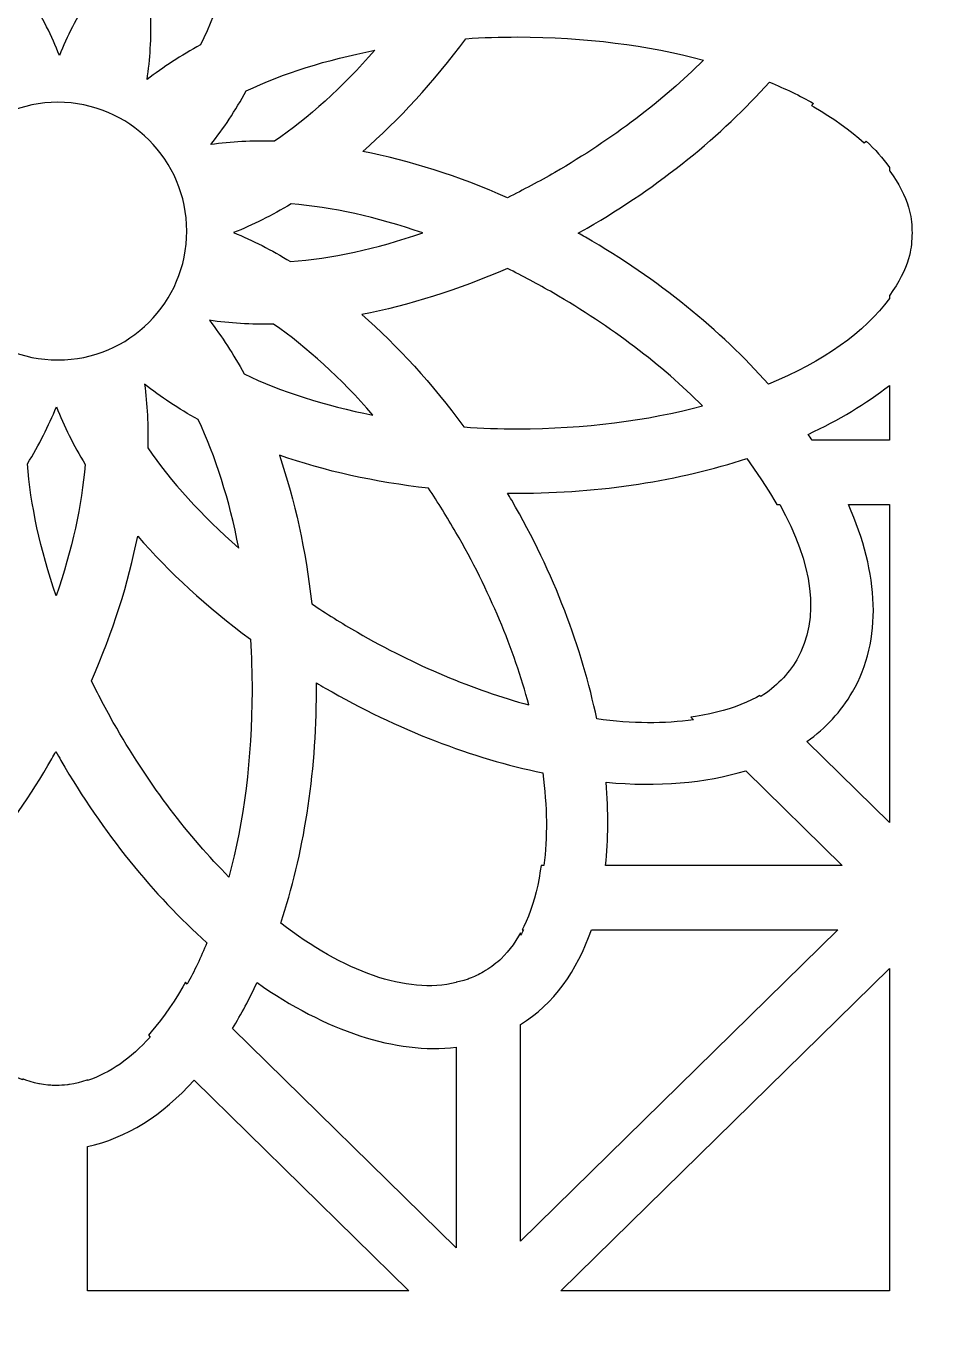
# Model space of a CAD drawing. Header units: centimetres. Extents: x -27 to -22.3, y -9 to 9.
# Drawn here: x -24.695 to -23.445, y 5.879 to 7.674 of the extents above; entities that cross this region are included whole.
import ezdxf

# ---------------------------------------------------------------- set-up
doc = ezdxf.new("R2010")
doc.units = ezdxf.units.CM
doc.header["$MEASUREMENT"] = 0
doc.layers.add('layer 1', color=7, linetype='Continuous')

msp = doc.modelspace()

# ---------------------------------------------------------------- linework, layer by layer
at = {"layer": 'layer 1', "color": 250, "lineweight": 30}
for points, knots in [([(-22.33552, 9.00076), (-22.33552, 9.00076), (-22.33552, 8.81208), (-22.33552, 8.81208), (-22.33552, 8.81208), (-22.33552, 8.81208), (-22.33552, 8.68847), (-22.33552, 8.68847), (-22.33552, 8.68847), (-22.33552, 8.68847), (-22.33552, 7.78426), (-22.33552, 7.78426), (-22.33552, 7.78426), (-22.33552, 7.78426), (-22.33552, 7.66065), (-22.33552, 7.66065), (-22.33552, 7.66065), (-22.33552, 7.66065), (-22.33552, 7.635), (-22.33552, 7.635), (-22.33552, 7.635), (-22.33552, 7.635), (-22.33552, 7.51139), (-22.33552, 7.51139), (-22.33552, 7.51139), (-22.33552, 7.51139), (-22.33552, 6.60718), (-22.33552, 6.60718), (-22.33552, 6.60718), (-22.33552, 6.60718), (-22.33552, 6.48357), (-22.33552, 6.48357), (-22.33552, 6.48357), (-22.33552, 6.48357), (-22.33552, 6.45792), (-22.33552, 6.45792), (-22.33552, 6.45792), (-22.33552, 6.45792), (-22.33552, 6.33431), (-22.33552, 6.33431), (-22.33552, 6.33431), (-22.33552, 6.33431), (-22.33552, 5.4301), (-22.33552, 5.4301), (-22.33552, 5.4301), (-22.33552, 5.4301), (-22.33552, 5.30649), (-22.33552, 5.30649), (-22.33552, 5.30649), (-22.33552, 5.30649), (-22.33552, 5.28084), (-22.33552, 5.28084), (-22.33552, 5.28084), (-22.33552, 5.28084), (-22.33552, 5.15723), (-22.33552, 5.15723), (-22.33552, 5.15723), (-22.33552, 5.15723), (-22.33552, 4.25302), (-22.33552, 4.25302), (-22.33552, 4.25302), (-22.33552, 4.25302), (-22.33552, 4.12941), (-22.33552, 4.12941), (-22.33552, 4.12941), (-22.33552, 4.12941), (-22.33552, 4.10376), (-22.33552, 4.10376), (-22.33552, 4.10376), (-22.33552, 4.10376), (-22.33552, 3.98015), (-22.33552, 3.98015), (-22.33552, 3.98015), (-22.33552, 3.98015), (-22.33552, 3.07594), (-22.33552, 3.07594), (-22.33552, 3.07594), (-22.33552, 3.07594), (-22.33552, 2.95233), (-22.33552, 2.95233), (-22.33552, 2.95233), (-22.33552, 2.95233), (-22.33552, 2.92668), (-22.33552, 2.92668), (-22.33552, 2.92668), (-22.33552, 2.92668), (-22.33552, 2.80307), (-22.33552, 2.80307), (-22.33552, 2.80307), (-22.33552, 2.80307), (-22.33552, 1.89886), (-22.33552, 1.89886), (-22.33552, 1.89886), (-22.33552, 1.89886), (-22.33552, 1.77525), (-22.33552, 1.77525), (-22.33552, 1.77525), (-22.33552, 1.77525), (-22.33552, 1.7496), (-22.33552, 1.7496), (-22.33552, 1.7496), (-22.33552, 1.7496), (-22.33552, 1.62599), (-22.33552, 1.62599), (-22.33552, 1.62599), (-22.33552, 1.62599), (-22.33552, 0.72178), (-22.33552, 0.72178), (-22.33552, 0.72178), (-22.33552, 0.72178), (-22.33552, 0.59817), (-22.33552, 0.59817), (-22.33552, 0.59817), (-22.33552, 0.59817), (-22.33552, 0.57252), (-22.33552, 0.57252), (-22.33552, 0.57252), (-22.33552, 0.57252), (-22.33552, 0.44891), (-22.33552, 0.44891), (-22.33552, 0.44891), (-22.33552, 0.44891), (-22.33552, -0.4553), (-22.33552, -0.4553), (-22.33552, -0.4553), (-22.33552, -0.4553), (-22.33552, -0.57891), (-22.33552, -0.57891), (-22.33552, -0.57891), (-22.33552, -0.57891), (-22.33552, -0.60456), (-22.33552, -0.60456), (-22.33552, -0.60456), (-22.33552, -0.60456), (-22.33552, -0.72817), (-22.33552, -0.72817), (-22.33552, -0.72817), (-22.33552, -0.72817), (-22.33552, -1.63238), (-22.33552, -1.63238), (-22.33552, -1.63238), (-22.33552, -1.63238), (-22.33552, -1.75599), (-22.33552, -1.75599), (-22.33552, -1.75599), (-22.33552, -1.75599), (-22.33552, -1.78164), (-22.33552, -1.78164), (-22.33552, -1.78164), (-22.33552, -1.78164), (-22.33552, -1.90525), (-22.33552, -1.90525), (-22.33552, -1.90525), (-22.33552, -1.90525), (-22.33552, -2.80946), (-22.33552, -2.80946), (-22.33552, -2.80946), (-22.33552, -2.80946), (-22.33552, -2.93307), (-22.33552, -2.93307), (-22.33552, -2.93307), (-22.33552, -2.93307), (-22.33552, -2.95872), (-22.33552, -2.95872), (-22.33552, -2.95872), (-22.33552, -2.95872), (-22.33552, -3.08233), (-22.33552, -3.08233), (-22.33552, -3.08233), (-22.33552, -3.08233), (-22.33552, -3.98654), (-22.33552, -3.98654), (-22.33552, -3.98654), (-22.33552, -3.98654), (-22.33552, -4.11015), (-22.33552, -4.11015), (-22.33552, -4.11015), (-22.33552, -4.11015), (-22.33552, -4.1358), (-22.33552, -4.1358), (-22.33552, -4.1358), (-22.33552, -4.1358), (-22.33552, -4.25941), (-22.33552, -4.25941), (-22.33552, -4.25941), (-22.33552, -4.25941), (-22.33552, -5.16362), (-22.33552, -5.16362), (-22.33552, -5.16362), (-22.33552, -5.16362), (-22.33552, -5.28723), (-22.33552, -5.28723), (-22.33552, -5.28723), (-22.33552, -5.28723), (-22.33552, -5.31288), (-22.33552, -5.31288), (-22.33552, -5.31288), (-22.33552, -5.31288), (-22.33552, -5.43649), (-22.33552, -5.43649), (-22.33552, -5.43649), (-22.33552, -5.43649), (-22.33552, -6.3407), (-22.33552, -6.3407), (-22.33552, -6.3407), (-22.33552, -6.3407), (-22.33552, -6.46431), (-22.33552, -6.46431), (-22.33552, -6.46431), (-22.33552, -6.46431), (-22.33552, -6.48996), (-22.33552, -6.48996), (-22.33552, -6.48996), (-22.33552, -6.48996), (-22.33552, -6.61357), (-22.33552, -6.61357), (-22.33552, -6.61357), (-22.33552, -6.61357), (-22.33552, -7.51778), (-22.33552, -7.51778), (-22.33552, -7.51778), (-22.33552, -7.51778), (-22.33552, -7.64139), (-22.33552, -7.64139), (-22.33552, -7.64139), (-22.33552, -7.64139), (-22.33552, -7.66704), (-22.33552, -7.66704), (-22.33552, -7.66704), (-22.33552, -7.66704), (-22.33552, -7.79065), (-22.33552, -7.79065), (-22.33552, -7.79065), (-22.33552, -7.79065), (-22.33552, -8.69486), (-22.33552, -8.69486), (-22.33552, -8.69486), (-22.33552, -8.69486), (-22.33552, -8.81847), (-22.33552, -8.81847), (-22.33552, -8.81847), (-22.33552, -8.81847), (-22.33552, -9.00022), (-22.33552, -9.00022), (-22.33552, -9.00022), (-22.33552, -9.00022), (-23.22426, -9.00022), (-23.22426, -9.00022), (-23.22426, -9.00022), (-23.22426, -9.00022), (-23.35029, -9.00022), (-23.35029, -9.00022), (-23.35029, -9.00022), (-23.35029, -9.00022), (-23.56871, -9.00022), (-23.56871, -9.00022), (-23.56871, -9.00022), (-23.56871, -9.00022), (-23.69473, -9.00022), (-23.69473, -9.00022), (-23.69473, -9.00022), (-23.69473, -9.00022), (-24.42433, -9.00022), (-24.42433, -9.00022), (-24.42433, -9.00022), (-24.42433, -9.00022), (-24.55035, -9.00022), (-24.55035, -9.00022), (-24.55035, -9.00022), (-24.55035, -9.00022), (-24.76877, -9.00022), (-24.76877, -9.00022), (-24.76877, -9.00022), (-24.76877, -9.00022), (-24.8948, -9.00022), (-24.8948, -9.00022), (-24.8948, -9.00022), (-24.8948, -9.00022), (-25.62439, -9.00022), (-25.62439, -9.00022), (-25.62439, -9.00022), (-25.62439, -9.00022), (-25.75042, -9.00022), (-25.75042, -9.00022), (-25.75042, -9.00022), (-25.75042, -9.00022), (-25.96884, -9.00022), (-25.96884, -9.00022), (-25.96884, -9.00022), (-25.96884, -9.00022), (-26.09487, -9.00022), (-26.09487, -9.00022), (-26.09487, -9.00022), (-26.09487, -9.00022), (-26.99914, -9.00022), (-26.99914, -9.00022), (-26.99914, -9.00022), (-26.99914, -9.00022), (-26.99914, -8.8337), (-26.99914, -8.8337), (-26.99914, -8.8337), (-26.99914, -8.8337), (-26.99914, -8.71009), (-26.99914, -8.71009), (-26.99914, -8.71009), (-26.99914, -8.71009), (-26.99914, -7.77541), (-26.99914, -7.77541), (-26.99914, -7.77541), (-26.99914, -7.77541), (-26.99914, -7.53301), (-26.99914, -7.53301), (-26.99914, -7.53301), (-26.99914, -7.53301), (-26.99914, -6.59833), (-26.99914, -6.59833), (-26.99914, -6.59833), (-26.99914, -6.59833), (-26.99914, -6.35593), (-26.99914, -6.35593), (-26.99914, -6.35593), (-26.99914, -6.35593), (-26.99914, -5.42125), (-26.99914, -5.42125), (-26.99914, -5.42125), (-26.99914, -5.42125), (-26.99914, -5.17885), (-26.99914, -5.17885), (-26.99914, -5.17885), (-26.99914, -5.17885), (-26.99914, -4.24417), (-26.99914, -4.24417), (-26.99914, -4.24417), (-26.99914, -4.24417), (-26.99914, -4.00177), (-26.99914, -4.00177), (-26.99914, -4.00177), (-26.99914, -4.00177), (-26.99914, -3.06709), (-26.99914, -3.06709), (-26.99914, -3.06709), (-26.99914, -3.06709), (-26.99914, -2.82469), (-26.99914, -2.82469), (-26.99914, -2.82469), (-26.99914, -2.82469), (-26.99914, -1.89001), (-26.99914, -1.89001), (-26.99914, -1.89001), (-26.99914, -1.89001), (-26.99914, -1.64761), (-26.99914, -1.64761), (-26.99914, -1.64761), (-26.99914, -1.64761), (-26.99914, -0.71293), (-26.99914, -0.71293), (-26.99914, -0.71293), (-26.99914, -0.71293), (-26.99914, -0.47053), (-26.99914, -0.47053), (-26.99914, -0.47053), (-26.99914, -0.47053), (-26.99914, 0.46415), (-26.99914, 0.46415), (-26.99914, 0.46415), (-26.99914, 0.46415), (-26.99914, 0.70655), (-26.99914, 0.70655), (-26.99914, 0.70655), (-26.99914, 0.70655), (-26.99914, 1.64123), (-26.99914, 1.64123), (-26.99914, 1.64123), (-26.99914, 1.64123), (-26.99914, 1.88363), (-26.99914, 1.88363), (-26.99914, 1.88363), (-26.99914, 1.88363), (-26.99914, 2.81831), (-26.99914, 2.81831), (-26.99914, 2.81831), (-26.99914, 2.81831), (-26.99914, 3.06071), (-26.99914, 3.06071), (-26.99914, 3.06071), (-26.99914, 3.06071), (-26.99914, 3.99539), (-26.99914, 3.99539), (-26.99914, 3.99539), (-26.99914, 3.99539), (-26.99914, 4.23779), (-26.99914, 4.23779), (-26.99914, 4.23779), (-26.99914, 4.23779), (-26.99914, 5.17247), (-26.99914, 5.17247), (-26.99914, 5.17247), (-26.99914, 5.17247), (-26.99914, 5.41487), (-26.99914, 5.41487), (-26.99914, 5.41487), (-26.99914, 5.41487), (-26.99914, 6.34955), (-26.99914, 6.34955), (-26.99914, 6.34955), (-26.99914, 6.34955), (-26.99914, 6.59195), (-26.99914, 6.59195), (-26.99914, 6.59195), (-26.99914, 6.59195), (-26.99914, 7.52663), (-26.99914, 7.52663), (-26.99914, 7.52663), (-26.99914, 7.52663), (-26.99914, 7.76903), (-26.99914, 7.76903), (-26.99914, 7.76903), (-26.99914, 7.76903), (-26.99914, 8.70371), (-26.99914, 8.70371), (-26.99914, 8.70371), (-26.99914, 8.70371), (-26.99914, 8.82732), (-26.99914, 8.82732), (-26.99914, 8.82732), (-26.99914, 8.82732), (-26.99914, 9.00076), (-26.99914, 9.00076), (-26.99914, 9.00076), (-26.99914, 9.00076), (-26.10193, 9.00076), (-26.10193, 9.00076), (-26.10193, 9.00076), (-26.10193, 9.00076), (-25.97591, 9.00076), (-25.97591, 9.00076), (-25.97591, 9.00076), (-25.97591, 9.00076), (-25.74335, 9.00076), (-25.74335, 9.00076), (-25.74335, 9.00076), (-25.74335, 9.00076), (-25.61733, 9.00076), (-25.61733, 9.00076), (-25.61733, 9.00076), (-25.61733, 9.00076), (-24.90187, 9.00076), (-24.90187, 9.00076), (-24.90187, 9.00076), (-24.90187, 9.00076), (-24.77584, 9.00076), (-24.77584, 9.00076), (-24.77584, 9.00076), (-24.77584, 9.00076), (-24.54329, 9.00076), (-24.54329, 9.00076), (-24.54329, 9.00076), (-24.54329, 9.00076), (-24.41726, 9.00076), (-24.41726, 9.00076), (-24.41726, 9.00076), (-24.41726, 9.00076), (-23.7018, 9.00076), (-23.7018, 9.00076), (-23.7018, 9.00076), (-23.7018, 9.00076), (-23.57578, 9.00076), (-23.57578, 9.00076), (-23.57578, 9.00076), (-23.57578, 9.00076), (-23.34322, 9.00076), (-23.34322, 9.00076), (-23.34322, 9.00076), (-23.34322, 9.00076), (-23.21719, 9.00076), (-23.21719, 9.00076), (-23.21719, 9.00076), (-23.21719, 9.00076), (-22.33552, 9.00076), (-22.33552, 9.00076)], [0, 0, 0, 0, 0.0082645, 0.0082645, 0.0082645, 0.0082645, 0.0165289, 0.0165289, 0.0165289, 0.0165289, 0.0247934, 0.0247934, 0.0247934, 0.0247934, 0.0330579, 0.0330579, 0.0330579, 0.0330579, 0.0413223, 0.0413223, 0.0413223, 0.0413223, 0.0495868, 0.0495868, 0.0495868, 0.0495868, 0.0578512, 0.0578512, 0.0578512, 0.0578512, 0.0661157, 0.0661157, 0.0661157, 0.0661157, 0.0743802, 0.0743802, 0.0743802, 0.0743802, 0.0826446, 0.0826446, 0.0826446, 0.0826446, 0.0909091, 0.0909091, 0.0909091, 0.0909091, 0.0991736, 0.0991736, 0.0991736, 0.0991736, 0.107438, 0.107438, 0.107438, 0.107438, 0.1157025, 0.1157025, 0.1157025, 0.1157025, 0.1239669, 0.1239669, 0.1239669, 0.1239669, 0.1322314, 0.1322314, 0.1322314, 0.1322314, 0.1404959, 0.1404959, 0.1404959, 0.1404959, 0.1487603, 0.1487603, 0.1487603, 0.1487603, 0.1570248, 0.1570248, 0.1570248, 0.1570248, 0.1652893, 0.1652893, 0.1652893, 0.1652893, 0.1735537, 0.1735537, 0.1735537, 0.1735537, 0.1818182, 0.1818182, 0.1818182, 0.1818182, 0.1900826, 0.1900826, 0.1900826, 0.1900826, 0.1983471, 0.1983471, 0.1983471, 0.1983471, 0.2066116, 0.2066116, 0.2066116, 0.2066116, 0.214876, 0.214876, 0.214876, 0.214876, 0.2231405, 0.2231405, 0.2231405, 0.2231405, 0.231405, 0.231405, 0.231405, 0.231405, 0.2396694, 0.2396694, 0.2396694, 0.2396694, 0.2479339, 0.2479339, 0.2479339, 0.2479339, 0.2561983, 0.2561983, 0.2561983, 0.2561983, 0.2644628, 0.2644628, 0.2644628, 0.2644628, 0.2727273, 0.2727273, 0.2727273, 0.2727273, 0.2809917, 0.2809917, 0.2809917, 0.2809917, 0.2892562, 0.2892562, 0.2892562, 0.2892562, 0.2975207, 0.2975207, 0.2975207, 0.2975207, 0.3057851, 0.3057851, 0.3057851, 0.3057851, 0.3140496, 0.3140496, 0.3140496, 0.3140496, 0.322314, 0.322314, 0.322314, 0.322314, 0.3305785, 0.3305785, 0.3305785, 0.3305785, 0.338843, 0.338843, 0.338843, 0.338843, 0.3471074, 0.3471074, 0.3471074, 0.3471074, 0.3553719, 0.3553719, 0.3553719, 0.3553719, 0.3636364, 0.3636364, 0.3636364, 0.3636364, 0.3719008, 0.3719008, 0.3719008, 0.3719008, 0.3801653, 0.3801653, 0.3801653, 0.3801653, 0.3884298, 0.3884298, 0.3884298, 0.3884298, 0.3966942, 0.3966942, 0.3966942, 0.3966942, 0.4049587, 0.4049587, 0.4049587, 0.4049587, 0.4132231, 0.4132231, 0.4132231, 0.4132231, 0.4214876, 0.4214876, 0.4214876, 0.4214876, 0.4297521, 0.4297521, 0.4297521, 0.4297521, 0.4380165, 0.4380165, 0.4380165, 0.4380165, 0.446281, 0.446281, 0.446281, 0.446281, 0.4545455, 0.4545455, 0.4545455, 0.4545455, 0.4628099, 0.4628099, 0.4628099, 0.4628099, 0.4710744, 0.4710744, 0.4710744, 0.4710744, 0.4793388, 0.4793388, 0.4793388, 0.4793388, 0.4876033, 0.4876033, 0.4876033, 0.4876033, 0.4958678, 0.4958678, 0.4958678, 0.4958678, 0.5041322, 0.5041322, 0.5041322, 0.5041322, 0.5123967, 0.5123967, 0.5123967, 0.5123967, 0.5206612, 0.5206612, 0.5206612, 0.5206612, 0.5289256, 0.5289256, 0.5289256, 0.5289256, 0.5371901, 0.5371901, 0.5371901, 0.5371901, 0.5454545, 0.5454545, 0.5454545, 0.5454545, 0.553719, 0.553719, 0.553719, 0.553719, 0.5619835, 0.5619835, 0.5619835, 0.5619835, 0.5702479, 0.5702479, 0.5702479, 0.5702479, 0.5785124, 0.5785124, 0.5785124, 0.5785124, 0.5867769, 0.5867769, 0.5867769, 0.5867769, 0.5950413, 0.5950413, 0.5950413, 0.5950413, 0.6033058, 0.6033058, 0.6033058, 0.6033058, 0.6115702, 0.6115702, 0.6115702, 0.6115702, 0.6198347, 0.6198347, 0.6198347, 0.6198347, 0.6280992, 0.6280992, 0.6280992, 0.6280992, 0.6363636, 0.6363636, 0.6363636, 0.6363636, 0.6446281, 0.6446281, 0.6446281, 0.6446281, 0.6528926, 0.6528926, 0.6528926, 0.6528926, 0.661157, 0.661157, 0.661157, 0.661157, 0.6694215, 0.6694215, 0.6694215, 0.6694215, 0.677686, 0.677686, 0.677686, 0.677686, 0.6859504, 0.6859504, 0.6859504, 0.6859504, 0.6942149, 0.6942149, 0.6942149, 0.6942149, 0.7024793, 0.7024793, 0.7024793, 0.7024793, 0.7107438, 0.7107438, 0.7107438, 0.7107438, 0.7190083, 0.7190083, 0.7190083, 0.7190083, 0.7272727, 0.7272727, 0.7272727, 0.7272727, 0.7355372, 0.7355372, 0.7355372, 0.7355372, 0.7438017, 0.7438017, 0.7438017, 0.7438017, 0.7520661, 0.7520661, 0.7520661, 0.7520661, 0.7603306, 0.7603306, 0.7603306, 0.7603306, 0.768595, 0.768595, 0.768595, 0.768595, 0.7768595, 0.7768595, 0.7768595, 0.7768595, 0.785124, 0.785124, 0.785124, 0.785124, 0.7933884, 0.7933884, 0.7933884, 0.7933884, 0.8016529, 0.8016529, 0.8016529, 0.8016529, 0.8099174, 0.8099174, 0.8099174, 0.8099174, 0.8181818, 0.8181818, 0.8181818, 0.8181818, 0.8264463, 0.8264463, 0.8264463, 0.8264463, 0.8347107, 0.8347107, 0.8347107, 0.8347107, 0.8429752, 0.8429752, 0.8429752, 0.8429752, 0.8512397, 0.8512397, 0.8512397, 0.8512397, 0.8595041, 0.8595041, 0.8595041, 0.8595041, 0.8677686, 0.8677686, 0.8677686, 0.8677686, 0.8760331, 0.8760331, 0.8760331, 0.8760331, 0.8842975, 0.8842975, 0.8842975, 0.8842975, 0.892562, 0.892562, 0.892562, 0.892562, 0.9008264, 0.9008264, 0.9008264, 0.9008264, 0.9090909, 0.9090909, 0.9090909, 0.9090909, 0.9173554, 0.9173554, 0.9173554, 0.9173554, 0.9256198, 0.9256198, 0.9256198, 0.9256198, 0.9338843, 0.9338843, 0.9338843, 0.9338843, 0.9421488, 0.9421488, 0.9421488, 0.9421488, 0.9504132, 0.9504132, 0.9504132, 0.9504132, 0.9586777, 0.9586777, 0.9586777, 0.9586777, 0.9669421, 0.9669421, 0.9669421, 0.9669421, 0.9752066, 0.9752066, 0.9752066, 0.9752066, 0.9834711, 0.9834711, 0.9834711, 0.9834711, 1, 1, 1, 1]), ([(-24.68843, 7.71315), (-24.67236, 7.68653), (-24.659, 7.6599), (-24.6486, 7.63361), (-24.6486, 7.63361), (-24.63801, 7.65964), (-24.62456, 7.68599), (-24.60844, 7.71231), (-24.60844, 7.71231), (-24.61278, 7.76862), (-24.62607, 7.83072), (-24.64815, 7.89525), (-24.64815, 7.89525), (-24.6703, 7.8311), (-24.68379, 7.76929), (-24.68843, 7.71315)], [0, 0, 0, 0, 0.2, 0.2, 0.2, 0.2, 0.4, 0.4, 0.4, 0.4, 0.6, 0.6, 0.6, 0.6, 1, 1, 1, 1]), ([(-24.52194, 7.68878), (-24.52133, 7.6577), (-24.52307, 7.62798), (-24.52721, 7.60003), (-24.52721, 7.60003), (-24.50502, 7.61727), (-24.4802, 7.63336), (-24.45307, 7.64809), (-24.45307, 7.64809), (-24.42868, 7.69901), (-24.40915, 7.75943), (-24.396, 7.82634), (-24.396, 7.82634), (-24.44726, 7.78186), (-24.48984, 7.73508), (-24.52194, 7.68878)], [0, 0, 0, 0, 0.2, 0.2, 0.2, 0.2, 0.4, 0.4, 0.4, 0.4, 0.6, 0.6, 0.6, 0.6, 1, 1, 1, 1]), ([(-24.22871, 7.50073), (-24.16407, 7.48795), (-24.09634, 7.46656), (-24.02831, 7.43662), (-24.02831, 7.43662), (-24.0064, 7.44736), (-23.98445, 7.45905), (-23.96258, 7.47168), (-23.96258, 7.47168), (-23.88249, 7.51792), (-23.81278, 7.57138), (-23.75676, 7.62702), (-23.75676, 7.62702), (-23.83343, 7.64743), (-23.92103, 7.65901), (-24.01407, 7.65901), (-24.01407, 7.65901), (-24.03846, 7.65901), (-24.06246, 7.6582), (-24.086, 7.65666), (-24.086, 7.65666), (-24.13034, 7.5965), (-24.17872, 7.54405), (-24.22871, 7.50073)], [0, 0, 0, 0, 0.1428571, 0.1428571, 0.1428571, 0.1428571, 0.2857143, 0.2857143, 0.2857143, 0.2857143, 0.4285714, 0.4285714, 0.4285714, 0.4285714, 0.5714286, 0.5714286, 0.5714286, 0.5714286, 0.7142857, 0.7142857, 0.7142857, 0.7142857, 1, 1, 1, 1]), ([(-24.43893, 7.51017), (-24.41107, 7.51402), (-24.38151, 7.51556), (-24.35063, 7.51476), (-24.35063, 7.51476), (-24.30405, 7.54665), (-24.25693, 7.58922), (-24.21209, 7.64059), (-24.21209, 7.64059), (-24.27873, 7.6277), (-24.339, 7.60847), (-24.38994, 7.58442), (-24.38994, 7.58442), (-24.40496, 7.55719), (-24.42136, 7.53232), (-24.43893, 7.51017)], [0, 0, 0, 0, 0.2, 0.2, 0.2, 0.2, 0.4, 0.4, 0.4, 0.4, 0.6, 0.6, 0.6, 0.6, 1, 1, 1, 1]), ([(-23.4996, 7.29714), (-23.4996, 7.29714), (-23.4996, 7.30132), (-23.4996, 7.30132), (-23.4996, 7.30132), (-23.4996, 7.30132), (-23.49919, 7.30185), (-23.49919, 7.30185), (-23.49919, 7.30185), (-23.49919, 7.30185), (-23.49462, 7.30831), (-23.49462, 7.30831), (-23.49462, 7.30831), (-23.49462, 7.30831), (-23.49044, 7.31472), (-23.49044, 7.31472), (-23.49044, 7.31472), (-23.49044, 7.31472), (-23.48665, 7.32108), (-23.48665, 7.32108), (-23.48665, 7.32108), (-23.48665, 7.32108), (-23.48324, 7.32738), (-23.48324, 7.32738), (-23.48324, 7.32738), (-23.48324, 7.32738), (-23.4802, 7.33361), (-23.4802, 7.33361), (-23.4802, 7.33361), (-23.4802, 7.33361), (-23.47751, 7.33978), (-23.47751, 7.33978), (-23.47751, 7.33978), (-23.47751, 7.33978), (-23.47518, 7.34588), (-23.47518, 7.34588), (-23.47518, 7.34588), (-23.47518, 7.34588), (-23.47318, 7.35193), (-23.47318, 7.35193), (-23.47318, 7.35193), (-23.47318, 7.35193), (-23.47183, 7.35676), (-23.47183, 7.35676), (-23.47183, 7.35676), (-23.46948, 7.36697), (-23.46827, 7.37735), (-23.46827, 7.38787), (-23.46827, 7.38787), (-23.46827, 7.398), (-23.4694, 7.408), (-23.47158, 7.41784), (-23.47158, 7.41784), (-23.47158, 7.41784), (-23.47314, 7.42344), (-23.47314, 7.42344), (-23.47314, 7.42344), (-23.47314, 7.42344), (-23.47513, 7.42947), (-23.47513, 7.42947), (-23.47513, 7.42947), (-23.47513, 7.42947), (-23.47744, 7.43555), (-23.47744, 7.43555), (-23.47744, 7.43555), (-23.47744, 7.43555), (-23.48011, 7.4417), (-23.48011, 7.4417), (-23.48011, 7.4417), (-23.48011, 7.4417), (-23.48313, 7.44791), (-23.48313, 7.44791), (-23.48313, 7.44791), (-23.48313, 7.44791), (-23.48651, 7.45418), (-23.48651, 7.45418), (-23.48651, 7.45418), (-23.48651, 7.45418), (-23.49028, 7.46051), (-23.49028, 7.46051), (-23.49028, 7.46051), (-23.49028, 7.46051), (-23.49442, 7.4669), (-23.49442, 7.4669), (-23.49442, 7.4669), (-23.49442, 7.4669), (-23.49896, 7.47334), (-23.49896, 7.47334), (-23.49896, 7.47334), (-23.49896, 7.47334), (-23.4996, 7.47417), (-23.4996, 7.47417), (-23.4996, 7.47417), (-23.4996, 7.47417), (-23.4996, 7.47859), (-23.4996, 7.47859), (-23.4996, 7.47859), (-23.5086, 7.49118), (-23.51942, 7.50335), (-23.5319, 7.51501), (-23.5319, 7.51501), (-23.5319, 7.51501), (-23.53459, 7.51237), (-23.53459, 7.51237), (-23.53459, 7.51237), (-23.53459, 7.51237), (-23.53462, 7.5124), (-23.53462, 7.5124), (-23.53462, 7.5124), (-23.53462, 7.5124), (-23.54198, 7.51888), (-23.54198, 7.51888), (-23.54198, 7.51888), (-23.54198, 7.51888), (-23.54972, 7.52531), (-23.54972, 7.52531), (-23.54972, 7.52531), (-23.54972, 7.52531), (-23.55786, 7.5317), (-23.55786, 7.5317), (-23.55786, 7.5317), (-23.55786, 7.5317), (-23.56639, 7.53802), (-23.56639, 7.53802), (-23.56639, 7.53802), (-23.56639, 7.53802), (-23.5753, 7.54428), (-23.5753, 7.54428), (-23.5753, 7.54428), (-23.5753, 7.54428), (-23.58459, 7.55044), (-23.58459, 7.55044), (-23.58459, 7.55044), (-23.58459, 7.55044), (-23.59424, 7.55652), (-23.59424, 7.55652), (-23.59424, 7.55652), (-23.59424, 7.55652), (-23.60426, 7.56249), (-23.60426, 7.56249), (-23.60426, 7.56249), (-23.60426, 7.56249), (-23.6076, 7.56437), (-23.6076, 7.56437), (-23.6076, 7.56437), (-23.6076, 7.56437), (-23.60473, 7.56718), (-23.60473, 7.56718), (-23.60473, 7.56718), (-23.62351, 7.57776), (-23.64392, 7.5876), (-23.66578, 7.59661), (-23.66578, 7.59661), (-23.73152, 7.52276), (-23.81714, 7.45275), (-23.91803, 7.3945), (-23.91803, 7.3945), (-23.92212, 7.39214), (-23.92622, 7.38981), (-23.93033, 7.3875), (-23.93033, 7.3875), (-23.92703, 7.38565), (-23.92373, 7.38379), (-23.92044, 7.38189), (-23.92044, 7.38189), (-23.819, 7.32333), (-23.73301, 7.25286), (-23.66712, 7.17857), (-23.66712, 7.17857), (-23.59155, 7.20953), (-23.53303, 7.25038), (-23.4996, 7.29714)], [0, 0, 0, 0, 0.0227273, 0.0227273, 0.0227273, 0.0227273, 0.0454545, 0.0454545, 0.0454545, 0.0454545, 0.0681818, 0.0681818, 0.0681818, 0.0681818, 0.0909091, 0.0909091, 0.0909091, 0.0909091, 0.1136364, 0.1136364, 0.1136364, 0.1136364, 0.1363636, 0.1363636, 0.1363636, 0.1363636, 0.1590909, 0.1590909, 0.1590909, 0.1590909, 0.1818182, 0.1818182, 0.1818182, 0.1818182, 0.2045455, 0.2045455, 0.2045455, 0.2045455, 0.2272727, 0.2272727, 0.2272727, 0.2272727, 0.25, 0.25, 0.25, 0.25, 0.2727273, 0.2727273, 0.2727273, 0.2727273, 0.2954545, 0.2954545, 0.2954545, 0.2954545, 0.3181818, 0.3181818, 0.3181818, 0.3181818, 0.3409091, 0.3409091, 0.3409091, 0.3409091, 0.3636364, 0.3636364, 0.3636364, 0.3636364, 0.3863636, 0.3863636, 0.3863636, 0.3863636, 0.4090909, 0.4090909, 0.4090909, 0.4090909, 0.4318182, 0.4318182, 0.4318182, 0.4318182, 0.4545455, 0.4545455, 0.4545455, 0.4545455, 0.4772727, 0.4772727, 0.4772727, 0.4772727, 0.5, 0.5, 0.5, 0.5, 0.5227273, 0.5227273, 0.5227273, 0.5227273, 0.5454545, 0.5454545, 0.5454545, 0.5454545, 0.5681818, 0.5681818, 0.5681818, 0.5681818, 0.5909091, 0.5909091, 0.5909091, 0.5909091, 0.6136364, 0.6136364, 0.6136364, 0.6136364, 0.6363636, 0.6363636, 0.6363636, 0.6363636, 0.6590909, 0.6590909, 0.6590909, 0.6590909, 0.6818182, 0.6818182, 0.6818182, 0.6818182, 0.7045455, 0.7045455, 0.7045455, 0.7045455, 0.7272727, 0.7272727, 0.7272727, 0.7272727, 0.75, 0.75, 0.75, 0.75, 0.7727273, 0.7727273, 0.7727273, 0.7727273, 0.7954545, 0.7954545, 0.7954545, 0.7954545, 0.8181818, 0.8181818, 0.8181818, 0.8181818, 0.8409091, 0.8409091, 0.8409091, 0.8409091, 0.8636364, 0.8636364, 0.8636364, 0.8636364, 0.8863636, 0.8863636, 0.8863636, 0.8863636, 0.9090909, 0.9090909, 0.9090909, 0.9090909, 0.9318182, 0.9318182, 0.9318182, 0.9318182, 0.9545455, 0.9545455, 0.9545455, 0.9545455, 1, 1, 1, 1]), ([(-24.47233, 7.39029), (-24.47233, 7.29181), (-24.55219, 7.21195), (-24.65066, 7.21195), (-24.65066, 7.21195), (-24.74914, 7.21195), (-24.829, 7.29181), (-24.829, 7.39029), (-24.829, 7.39029), (-24.829, 7.48876), (-24.74914, 7.56862), (-24.65066, 7.56862), (-24.65066, 7.56862), (-24.55219, 7.56862), (-24.47233, 7.48876), (-24.47233, 7.39029)], [0, 0, 0, 0, 0.2, 0.2, 0.2, 0.2, 0.4, 0.4, 0.4, 0.4, 0.6, 0.6, 0.6, 0.6, 1, 1, 1, 1]), ([(-24.32779, 7.42807), (-24.27165, 7.42342), (-24.20985, 7.40992), (-24.1457, 7.38778), (-24.1457, 7.38778), (-24.21022, 7.36571), (-24.27232, 7.35241), (-24.32861, 7.34808), (-24.32861, 7.34808), (-24.35495, 7.36421), (-24.38132, 7.37765), (-24.40737, 7.38825), (-24.40737, 7.38825), (-24.38107, 7.39865), (-24.35443, 7.41199), (-24.32779, 7.42807)], [0, 0, 0, 0, 0.2, 0.2, 0.2, 0.2, 0.4, 0.4, 0.4, 0.4, 0.6, 0.6, 0.6, 0.6, 1, 1, 1, 1]), ([(-24.02844, 7.33864), (-24.00729, 7.32821), (-23.98611, 7.3169), (-23.965, 7.30472), (-23.965, 7.30472), (-23.88442, 7.25819), (-23.81434, 7.20436), (-23.75815, 7.14836), (-23.75815, 7.14836), (-23.83449, 7.12818), (-23.92159, 7.11673), (-24.01407, 7.11673), (-24.01407, 7.11673), (-24.03933, 7.11673), (-24.06418, 7.11758), (-24.08853, 7.11924), (-24.08853, 7.11924), (-24.13247, 7.17919), (-24.18042, 7.23157), (-24.23002, 7.27495), (-24.23002, 7.27495), (-24.16506, 7.28747), (-24.09692, 7.30871), (-24.02844, 7.33864)], [0, 0, 0, 0, 0.1428571, 0.1428571, 0.1428571, 0.1428571, 0.2857143, 0.2857143, 0.2857143, 0.2857143, 0.4285714, 0.4285714, 0.4285714, 0.4285714, 0.5714286, 0.5714286, 0.5714286, 0.5714286, 0.7142857, 0.7142857, 0.7142857, 0.7142857, 1, 1, 1, 1]), ([(-24.35216, 7.26158), (-24.30586, 7.22948), (-24.25909, 7.18689), (-24.2146, 7.13563), (-24.2146, 7.13563), (-24.2815, 7.14878), (-24.34193, 7.16829), (-24.39285, 7.19269), (-24.39285, 7.19269), (-24.4076, 7.21984), (-24.42372, 7.24467), (-24.44099, 7.26688), (-24.44099, 7.26688), (-24.41301, 7.26273), (-24.38326, 7.26097), (-24.35216, 7.26158)], [0, 0, 0, 0, 0.2, 0.2, 0.2, 0.2, 0.4, 0.4, 0.4, 0.4, 0.6, 0.6, 0.6, 0.6, 1, 1, 1, 1]), ([(-24.40034, 6.95171), (-24.45173, 6.99655), (-24.4943, 7.04369), (-24.52621, 7.09029), (-24.52621, 7.09029), (-24.52541, 7.12114), (-24.52693, 7.15067), (-24.53077, 7.1785), (-24.53077, 7.1785), (-24.50861, 7.16093), (-24.48372, 7.14454), (-24.45648, 7.12952), (-24.45648, 7.12952), (-24.43244, 7.07858), (-24.41324, 7.01832), (-24.40034, 6.95171)], [0, 0, 0, 0, 0.2, 0.2, 0.2, 0.2, 0.4, 0.4, 0.4, 0.4, 0.6, 0.6, 0.6, 0.6, 1, 1, 1, 1]), ([(-23.4996, 7.17677), (-23.53182, 7.15154), (-23.56966, 7.12877), (-23.61208, 7.10905), (-23.61208, 7.10905), (-23.61018, 7.10634), (-23.60833, 7.10363), (-23.60649, 7.10092), (-23.60649, 7.10092), (-23.60649, 7.10092), (-23.4996, 7.10092), (-23.4996, 7.10092), (-23.4996, 7.10092), (-23.4996, 7.10092), (-23.4996, 7.17677), (-23.4996, 7.17677)], [0, 0, 0, 0, 0.2, 0.2, 0.2, 0.2, 0.4, 0.4, 0.4, 0.4, 0.6, 0.6, 0.6, 0.6, 1, 1, 1, 1]), ([(-24.6129, 7.06742), (-24.62897, 7.09404), (-24.64233, 7.12067), (-24.65273, 7.14697), (-24.65273, 7.14697), (-24.66332, 7.12093), (-24.67676, 7.09459), (-24.69288, 7.06826), (-24.69288, 7.06826), (-24.68855, 7.01196), (-24.67525, 6.94985), (-24.65318, 6.88532), (-24.65318, 6.88532), (-24.63103, 6.94947), (-24.61754, 7.01128), (-24.6129, 7.06742)], [0, 0, 0, 0, 0.2, 0.2, 0.2, 0.2, 0.4, 0.4, 0.4, 0.4, 0.6, 0.6, 0.6, 0.6, 1, 1, 1, 1]), ([(-23.99869, 6.73451), (-24.07489, 6.75521), (-24.15604, 6.78884), (-24.23614, 6.83508), (-24.23614, 6.83508), (-24.25801, 6.84771), (-24.27908, 6.86089), (-24.29934, 6.87449), (-24.29934, 6.87449), (-24.30742, 6.94837), (-24.32278, 7.01769), (-24.34403, 7.08006), (-24.34403, 7.08006), (-24.28151, 7.05843), (-24.21189, 7.04276), (-24.13763, 7.03444), (-24.13763, 7.03444), (-24.12453, 7.01483), (-24.11183, 6.99446), (-24.09964, 6.97335), (-24.09964, 6.97335), (-24.05312, 6.89277), (-24.01935, 6.81111), (-23.99869, 6.73451)], [0, 0, 0, 0, 0.1428571, 0.1428571, 0.1428571, 0.1428571, 0.2857143, 0.2857143, 0.2857143, 0.2857143, 0.4285714, 0.4285714, 0.4285714, 0.4285714, 0.5714286, 0.5714286, 0.5714286, 0.5714286, 0.7142857, 0.7142857, 0.7142857, 0.7142857, 1, 1, 1, 1]), ([(-23.77065, 6.71414), (-23.77065, 6.71414), (-23.77432, 6.71773), (-23.77432, 6.71773), (-23.77432, 6.71773), (-23.77432, 6.71773), (-23.7679, 6.71863), (-23.7679, 6.71863), (-23.7679, 6.71863), (-23.7679, 6.71863), (-23.75791, 6.72032), (-23.75791, 6.72032), (-23.75791, 6.72032), (-23.75791, 6.72032), (-23.74825, 6.72225), (-23.74825, 6.72225), (-23.74825, 6.72225), (-23.74825, 6.72225), (-23.73893, 6.7244), (-23.73893, 6.7244), (-23.73893, 6.7244), (-23.73893, 6.7244), (-23.72994, 6.72676), (-23.72994, 6.72676), (-23.72994, 6.72676), (-23.72994, 6.72676), (-23.7213, 6.72934), (-23.7213, 6.72934), (-23.7213, 6.72934), (-23.7213, 6.72934), (-23.71302, 6.73212), (-23.71302, 6.73212), (-23.71302, 6.73212), (-23.71302, 6.73212), (-23.7051, 6.73508), (-23.7051, 6.73508), (-23.7051, 6.73508), (-23.7051, 6.73508), (-23.69754, 6.73822), (-23.69754, 6.73822), (-23.69754, 6.73822), (-23.69754, 6.73822), (-23.69035, 6.74154), (-23.69035, 6.74154), (-23.69035, 6.74154), (-23.69035, 6.74154), (-23.68352, 6.745), (-23.68352, 6.745), (-23.68352, 6.745), (-23.68352, 6.745), (-23.67879, 6.74764), (-23.67879, 6.74764), (-23.67879, 6.74764), (-23.67879, 6.74764), (-23.6775, 6.74638), (-23.6775, 6.74638), (-23.6775, 6.74638), (-23.65656, 6.75961), (-23.63975, 6.77646), (-23.62789, 6.797), (-23.62789, 6.797), (-23.59471, 6.85447), (-23.60591, 6.93114), (-23.65137, 7.01181), (-23.65137, 7.01181), (-23.65137, 7.01181), (-23.6556, 7.01181), (-23.6556, 7.01181), (-23.6556, 7.01181), (-23.6556, 7.01181), (-23.65821, 7.01648), (-23.65821, 7.01648), (-23.65821, 7.01648), (-23.65821, 7.01648), (-23.66426, 7.02674), (-23.66426, 7.02674), (-23.66426, 7.02674), (-23.66426, 7.02674), (-23.67068, 7.03707), (-23.67068, 7.03707), (-23.67068, 7.03707), (-23.67068, 7.03707), (-23.67745, 7.04746), (-23.67745, 7.04746), (-23.67745, 7.04746), (-23.67745, 7.04746), (-23.6968, 7.0758), (-23.6968, 7.0758), (-23.6968, 7.0758), (-23.79015, 7.04516), (-23.89851, 7.02762), (-24.01407, 7.02762), (-24.01407, 7.02762), (-24.0188, 7.02762), (-24.02352, 7.02765), (-24.02822, 7.02771), (-24.02822, 7.02771), (-24.0263, 7.02445), (-24.02437, 7.02119), (-24.02247, 7.0179), (-24.02247, 7.0179), (-23.9639, 6.91647), (-23.92466, 6.81245), (-23.90475, 6.71517), (-23.90475, 6.71517), (-23.8558, 6.70852), (-23.81044, 6.70814), (-23.77065, 6.71414)], [0, 0, 0, 0, 0.0357143, 0.0357143, 0.0357143, 0.0357143, 0.0714286, 0.0714286, 0.0714286, 0.0714286, 0.1071429, 0.1071429, 0.1071429, 0.1071429, 0.1428571, 0.1428571, 0.1428571, 0.1428571, 0.1785714, 0.1785714, 0.1785714, 0.1785714, 0.2142857, 0.2142857, 0.2142857, 0.2142857, 0.25, 0.25, 0.25, 0.25, 0.2857143, 0.2857143, 0.2857143, 0.2857143, 0.3214286, 0.3214286, 0.3214286, 0.3214286, 0.3571429, 0.3571429, 0.3571429, 0.3571429, 0.3928571, 0.3928571, 0.3928571, 0.3928571, 0.4285714, 0.4285714, 0.4285714, 0.4285714, 0.4642857, 0.4642857, 0.4642857, 0.4642857, 0.5, 0.5, 0.5, 0.5, 0.5357143, 0.5357143, 0.5357143, 0.5357143, 0.5714286, 0.5714286, 0.5714286, 0.5714286, 0.6071429, 0.6071429, 0.6071429, 0.6071429, 0.6428571, 0.6428571, 0.6428571, 0.6428571, 0.6785714, 0.6785714, 0.6785714, 0.6785714, 0.7142857, 0.7142857, 0.7142857, 0.7142857, 0.75, 0.75, 0.75, 0.75, 0.7857143, 0.7857143, 0.7857143, 0.7857143, 0.8214286, 0.8214286, 0.8214286, 0.8214286, 0.8571429, 0.8571429, 0.8571429, 0.8571429, 0.8928571, 0.8928571, 0.8928571, 0.8928571, 0.9285714, 0.9285714, 0.9285714, 0.9285714, 1, 1, 1, 1]), ([(-23.55638, 7.01181), (-23.51394, 6.91669), (-23.5089, 6.82488), (-23.55072, 6.75244), (-23.55072, 6.75244), (-23.56642, 6.72525), (-23.58778, 6.70242), (-23.61383, 6.68393), (-23.61383, 6.68393), (-23.61383, 6.68393), (-23.4996, 6.57189), (-23.4996, 6.57189), (-23.4996, 6.57189), (-23.4996, 6.57189), (-23.4996, 7.01181), (-23.4996, 7.01181), (-23.4996, 7.01181), (-23.4996, 7.01181), (-23.55638, 7.01181), (-23.55638, 7.01181)], [0, 0, 0, 0, 0.1666667, 0.1666667, 0.1666667, 0.1666667, 0.3333333, 0.3333333, 0.3333333, 0.3333333, 0.5, 0.5, 0.5, 0.5, 0.6666667, 0.6666667, 0.6666667, 0.6666667, 1, 1, 1, 1]), ([(-24.38427, 6.82562), (-24.44443, 6.86995), (-24.4969, 6.91832), (-24.54023, 6.96831), (-24.54023, 6.96831), (-24.55301, 6.90367), (-24.57437, 6.83596), (-24.60431, 6.76794), (-24.60431, 6.76794), (-24.59357, 6.74603), (-24.5819, 6.72408), (-24.56927, 6.7022), (-24.56927, 6.7022), (-24.52303, 6.62211), (-24.46957, 6.55241), (-24.41393, 6.49638), (-24.41393, 6.49638), (-24.39352, 6.57305), (-24.38194, 6.66065), (-24.38194, 6.75369), (-24.38194, 6.75369), (-24.38194, 6.77807), (-24.38273, 6.80208), (-24.38427, 6.82562)], [0, 0, 0, 0, 0.1428571, 0.1428571, 0.1428571, 0.1428571, 0.2857143, 0.2857143, 0.2857143, 0.2857143, 0.4285714, 0.4285714, 0.4285714, 0.4285714, 0.5714286, 0.5714286, 0.5714286, 0.5714286, 0.7142857, 0.7142857, 0.7142857, 0.7142857, 1, 1, 1, 1]), ([(-24.09932, 6.35018), (-24.09932, 6.35018), (-24.09932, 6.35085), (-24.09932, 6.35085), (-24.09932, 6.35085), (-24.09932, 6.35085), (-24.09475, 6.3518), (-24.09475, 6.3518), (-24.09475, 6.3518), (-24.09475, 6.3518), (-24.08872, 6.35335), (-24.08872, 6.35335), (-24.08872, 6.35335), (-24.08872, 6.35335), (-24.08288, 6.35515), (-24.08288, 6.35515), (-24.08288, 6.35515), (-24.08288, 6.35515), (-24.08131, 6.35572), (-24.08131, 6.35572), (-24.08131, 6.35572), (-24.07451, 6.35831), (-24.06791, 6.36143), (-24.06156, 6.3651), (-24.06156, 6.3651), (-24.05342, 6.3698), (-24.04586, 6.37528), (-24.03888, 6.38149), (-24.03888, 6.38149), (-24.03888, 6.38149), (-24.03714, 6.38309), (-24.03714, 6.38309), (-24.03714, 6.38309), (-24.03714, 6.38309), (-24.0328, 6.38752), (-24.0328, 6.38752), (-24.0328, 6.38752), (-24.0328, 6.38752), (-24.02857, 6.39226), (-24.02857, 6.39226), (-24.02857, 6.39226), (-24.02857, 6.39226), (-24.02446, 6.3973), (-24.02446, 6.3973), (-24.02446, 6.3973), (-24.02446, 6.3973), (-24.02048, 6.40268), (-24.02048, 6.40268), (-24.02048, 6.40268), (-24.02048, 6.40268), (-24.01661, 6.4084), (-24.01661, 6.4084), (-24.01661, 6.4084), (-24.01661, 6.4084), (-24.01286, 6.41447), (-24.01286, 6.41447), (-24.01286, 6.41447), (-24.01286, 6.41447), (-24.01021, 6.41921), (-24.01021, 6.41921), (-24.01021, 6.41921), (-24.01021, 6.41921), (-24.01021, 6.4159), (-24.01021, 6.4159), (-24.01021, 6.4159), (-24.00874, 6.41826), (-24.00732, 6.42067), (-24.00595, 6.42313), (-24.00595, 6.42313), (-24.00595, 6.42313), (-24.00812, 6.42313), (-24.00812, 6.42313), (-24.00812, 6.42313), (-24.00812, 6.42313), (-24.0058, 6.42768), (-24.0058, 6.42768), (-24.0058, 6.42768), (-24.0058, 6.42768), (-24.0025, 6.43484), (-24.0025, 6.43484), (-24.0025, 6.43484), (-24.0025, 6.43484), (-23.99935, 6.44235), (-23.99935, 6.44235), (-23.99935, 6.44235), (-23.99935, 6.44235), (-23.99639, 6.45022), (-23.99639, 6.45022), (-23.99639, 6.45022), (-23.99639, 6.45022), (-23.99361, 6.45845), (-23.99361, 6.45845), (-23.99361, 6.45845), (-23.99361, 6.45845), (-23.99103, 6.46704), (-23.99103, 6.46704), (-23.99103, 6.46704), (-23.99103, 6.46704), (-23.98866, 6.47597), (-23.98866, 6.47597), (-23.98866, 6.47597), (-23.98866, 6.47597), (-23.9865, 6.48525), (-23.9865, 6.48525), (-23.9865, 6.48525), (-23.9865, 6.48525), (-23.98456, 6.49485), (-23.98456, 6.49485), (-23.98456, 6.49485), (-23.98456, 6.49485), (-23.98286, 6.50478), (-23.98286, 6.50478), (-23.98286, 6.50478), (-23.98286, 6.50478), (-23.9818, 6.51225), (-23.9818, 6.51225), (-23.9818, 6.51225), (-23.9818, 6.51225), (-23.97807, 6.51225), (-23.97807, 6.51225), (-23.97807, 6.51225), (-23.97279, 6.55057), (-23.97332, 6.5939), (-23.97954, 6.64052), (-23.97954, 6.64052), (-24.07636, 6.66052), (-24.17981, 6.69966), (-24.28069, 6.75791), (-24.28069, 6.75791), (-24.28479, 6.76027), (-24.28884, 6.76266), (-24.29288, 6.76506), (-24.29288, 6.76506), (-24.29284, 6.76128), (-24.29282, 6.75749), (-24.29282, 6.75369), (-24.29282, 6.75369), (-24.29282, 6.63657), (-24.31085, 6.52686), (-24.34225, 6.43266), (-24.34225, 6.43266), (-24.25527, 6.36537), (-24.1682, 6.33384), (-24.09932, 6.35018)], [0, 0, 0, 0, 0.027027, 0.027027, 0.027027, 0.027027, 0.0540541, 0.0540541, 0.0540541, 0.0540541, 0.0810811, 0.0810811, 0.0810811, 0.0810811, 0.1081081, 0.1081081, 0.1081081, 0.1081081, 0.1351351, 0.1351351, 0.1351351, 0.1351351, 0.1621622, 0.1621622, 0.1621622, 0.1621622, 0.1891892, 0.1891892, 0.1891892, 0.1891892, 0.2162162, 0.2162162, 0.2162162, 0.2162162, 0.2432432, 0.2432432, 0.2432432, 0.2432432, 0.2702703, 0.2702703, 0.2702703, 0.2702703, 0.2972973, 0.2972973, 0.2972973, 0.2972973, 0.3243243, 0.3243243, 0.3243243, 0.3243243, 0.3513514, 0.3513514, 0.3513514, 0.3513514, 0.3783784, 0.3783784, 0.3783784, 0.3783784, 0.4054054, 0.4054054, 0.4054054, 0.4054054, 0.4324324, 0.4324324, 0.4324324, 0.4324324, 0.4594595, 0.4594595, 0.4594595, 0.4594595, 0.4864865, 0.4864865, 0.4864865, 0.4864865, 0.5135135, 0.5135135, 0.5135135, 0.5135135, 0.5405405, 0.5405405, 0.5405405, 0.5405405, 0.5675676, 0.5675676, 0.5675676, 0.5675676, 0.5945946, 0.5945946, 0.5945946, 0.5945946, 0.6216216, 0.6216216, 0.6216216, 0.6216216, 0.6486486, 0.6486486, 0.6486486, 0.6486486, 0.6756757, 0.6756757, 0.6756757, 0.6756757, 0.7027027, 0.7027027, 0.7027027, 0.7027027, 0.7297297, 0.7297297, 0.7297297, 0.7297297, 0.7567568, 0.7567568, 0.7567568, 0.7567568, 0.7837838, 0.7837838, 0.7837838, 0.7837838, 0.8108108, 0.8108108, 0.8108108, 0.8108108, 0.8378378, 0.8378378, 0.8378378, 0.8378378, 0.8648649, 0.8648649, 0.8648649, 0.8648649, 0.8918919, 0.8918919, 0.8918919, 0.8918919, 0.9189189, 0.9189189, 0.9189189, 0.9189189, 0.9459459, 0.9459459, 0.9459459, 0.9459459, 1, 1, 1, 1]), ([(-24.83903, 6.35653), (-24.83903, 6.35653), (-24.83612, 6.35938), (-24.83612, 6.35938), (-24.83612, 6.35938), (-24.83612, 6.35938), (-24.83425, 6.35588), (-24.83425, 6.35588), (-24.83425, 6.35588), (-24.83425, 6.35588), (-24.82838, 6.34544), (-24.82838, 6.34544), (-24.82838, 6.34544), (-24.82838, 6.34544), (-24.8224, 6.33535), (-24.8224, 6.33535), (-24.8224, 6.33535), (-24.8224, 6.33535), (-24.81632, 6.32563), (-24.81632, 6.32563), (-24.81632, 6.32563), (-24.81632, 6.32563), (-24.81014, 6.31628), (-24.81014, 6.31628), (-24.81014, 6.31628), (-24.81014, 6.31628), (-24.80387, 6.30731), (-24.80387, 6.30731), (-24.80387, 6.30731), (-24.80387, 6.30731), (-24.79753, 6.29872), (-24.79753, 6.29872), (-24.79753, 6.29872), (-24.79753, 6.29872), (-24.79113, 6.29052), (-24.79113, 6.29052), (-24.79113, 6.29052), (-24.79113, 6.29052), (-24.78628, 6.28466), (-24.78628, 6.28466), (-24.78628, 6.28466), (-24.78628, 6.28466), (-24.78929, 6.2817), (-24.78929, 6.2817), (-24.78929, 6.2817), (-24.76189, 6.24959), (-24.73145, 6.22686), (-24.69905, 6.21572), (-24.69905, 6.21572), (-24.69905, 6.21572), (-24.69905, 6.21693), (-24.69905, 6.21693), (-24.69905, 6.21693), (-24.69905, 6.21693), (-24.69495, 6.21536), (-24.69495, 6.21536), (-24.69495, 6.21536), (-24.69495, 6.21536), (-24.6889, 6.21336), (-24.6889, 6.21336), (-24.6889, 6.21336), (-24.6889, 6.21336), (-24.6829, 6.21169), (-24.6829, 6.21169), (-24.6829, 6.21169), (-24.6829, 6.21169), (-24.67693, 6.21033), (-24.67693, 6.21033), (-24.67693, 6.21033), (-24.67693, 6.21033), (-24.67691, 6.21032), (-24.67691, 6.21032), (-24.67691, 6.21032), (-24.67691, 6.21032), (-24.67637, 6.2102), (-24.67637, 6.2102), (-24.67637, 6.2102), (-24.67637, 6.2102), (-24.67043, 6.20915), (-24.67043, 6.20915), (-24.67043, 6.20915), (-24.67043, 6.20915), (-24.66449, 6.2084), (-24.66449, 6.2084), (-24.66449, 6.2084), (-24.66449, 6.2084), (-24.66064, 6.20811), (-24.66064, 6.20811), (-24.66064, 6.20811), (-24.65813, 6.20797), (-24.65561, 6.20789), (-24.65308, 6.20789), (-24.65308, 6.20789), (-24.64786, 6.20789), (-24.64267, 6.20819), (-24.63753, 6.20878), (-24.63753, 6.20878), (-24.63753, 6.20878), (-24.63674, 6.20888), (-24.63674, 6.20888), (-24.63674, 6.20888), (-24.636, 6.20897), (-24.63526, 6.20906), (-24.63453, 6.20916), (-24.63453, 6.20916), (-24.63453, 6.20916), (-24.62874, 6.21018), (-24.62874, 6.21018), (-24.62874, 6.21018), (-24.62874, 6.21018), (-24.6228, 6.21153), (-24.6228, 6.21153), (-24.6228, 6.21153), (-24.6228, 6.21153), (-24.61682, 6.2132), (-24.61682, 6.2132), (-24.61682, 6.2132), (-24.61682, 6.2132), (-24.61079, 6.21518), (-24.61079, 6.21518), (-24.61079, 6.21518), (-24.61079, 6.21518), (-24.60993, 6.21551), (-24.60993, 6.21551), (-24.60993, 6.21551), (-24.60993, 6.21551), (-24.60993, 6.21478), (-24.60993, 6.21478), (-24.60993, 6.21478), (-24.57883, 6.2248), (-24.54949, 6.24546), (-24.52287, 6.27487), (-24.52287, 6.27487), (-24.52287, 6.27487), (-24.52546, 6.27741), (-24.52546, 6.27741), (-24.52546, 6.27741), (-24.52546, 6.27741), (-24.52139, 6.28203), (-24.52139, 6.28203), (-24.52139, 6.28203), (-24.52139, 6.28203), (-24.51495, 6.28978), (-24.51495, 6.28978), (-24.51495, 6.28978), (-24.51495, 6.28978), (-24.50856, 6.29793), (-24.50856, 6.29793), (-24.50856, 6.29793), (-24.50856, 6.29793), (-24.50224, 6.30645), (-24.50224, 6.30645), (-24.50224, 6.30645), (-24.50224, 6.30645), (-24.49599, 6.31536), (-24.49599, 6.31536), (-24.49599, 6.31536), (-24.49599, 6.31536), (-24.48982, 6.32465), (-24.48982, 6.32465), (-24.48982, 6.32465), (-24.48982, 6.32465), (-24.48374, 6.3343), (-24.48374, 6.3343), (-24.48374, 6.3343), (-24.48374, 6.3343), (-24.47777, 6.34432), (-24.47777, 6.34432), (-24.47777, 6.34432), (-24.47777, 6.34432), (-24.47416, 6.35071), (-24.47416, 6.35071), (-24.47416, 6.35071), (-24.47416, 6.35071), (-24.47161, 6.3482), (-24.47161, 6.3482), (-24.47161, 6.3482), (-24.46185, 6.36592), (-24.45273, 6.38503), (-24.44434, 6.4054), (-24.44434, 6.4054), (-24.51819, 6.47114), (-24.5882, 6.55676), (-24.64645, 6.65765), (-24.64645, 6.65765), (-24.64881, 6.66174), (-24.65113, 6.66584), (-24.65343, 6.66994), (-24.65343, 6.66994), (-24.65529, 6.66664), (-24.65716, 6.66335), (-24.65906, 6.66006), (-24.65906, 6.66006), (-24.71762, 6.55863), (-24.78809, 6.47263), (-24.86238, 6.40675), (-24.86238, 6.40675), (-24.85512, 6.38903), (-24.84732, 6.37227), (-24.83903, 6.35653)], [0, 0, 0, 0, 0.0196078, 0.0196078, 0.0196078, 0.0196078, 0.0392157, 0.0392157, 0.0392157, 0.0392157, 0.0588235, 0.0588235, 0.0588235, 0.0588235, 0.0784314, 0.0784314, 0.0784314, 0.0784314, 0.0980392, 0.0980392, 0.0980392, 0.0980392, 0.1176471, 0.1176471, 0.1176471, 0.1176471, 0.1372549, 0.1372549, 0.1372549, 0.1372549, 0.1568627, 0.1568627, 0.1568627, 0.1568627, 0.1764706, 0.1764706, 0.1764706, 0.1764706, 0.1960784, 0.1960784, 0.1960784, 0.1960784, 0.2156863, 0.2156863, 0.2156863, 0.2156863, 0.2352941, 0.2352941, 0.2352941, 0.2352941, 0.254902, 0.254902, 0.254902, 0.254902, 0.2745098, 0.2745098, 0.2745098, 0.2745098, 0.2941176, 0.2941176, 0.2941176, 0.2941176, 0.3137255, 0.3137255, 0.3137255, 0.3137255, 0.3333333, 0.3333333, 0.3333333, 0.3333333, 0.3529412, 0.3529412, 0.3529412, 0.3529412, 0.372549, 0.372549, 0.372549, 0.372549, 0.3921569, 0.3921569, 0.3921569, 0.3921569, 0.4117647, 0.4117647, 0.4117647, 0.4117647, 0.4313725, 0.4313725, 0.4313725, 0.4313725, 0.4509804, 0.4509804, 0.4509804, 0.4509804, 0.4705882, 0.4705882, 0.4705882, 0.4705882, 0.4901961, 0.4901961, 0.4901961, 0.4901961, 0.5098039, 0.5098039, 0.5098039, 0.5098039, 0.5294118, 0.5294118, 0.5294118, 0.5294118, 0.5490196, 0.5490196, 0.5490196, 0.5490196, 0.5686275, 0.5686275, 0.5686275, 0.5686275, 0.5882353, 0.5882353, 0.5882353, 0.5882353, 0.6078431, 0.6078431, 0.6078431, 0.6078431, 0.627451, 0.627451, 0.627451, 0.627451, 0.6470588, 0.6470588, 0.6470588, 0.6470588, 0.6666667, 0.6666667, 0.6666667, 0.6666667, 0.6862745, 0.6862745, 0.6862745, 0.6862745, 0.7058824, 0.7058824, 0.7058824, 0.7058824, 0.7254902, 0.7254902, 0.7254902, 0.7254902, 0.745098, 0.745098, 0.745098, 0.745098, 0.7647059, 0.7647059, 0.7647059, 0.7647059, 0.7843137, 0.7843137, 0.7843137, 0.7843137, 0.8039216, 0.8039216, 0.8039216, 0.8039216, 0.8235294, 0.8235294, 0.8235294, 0.8235294, 0.8431373, 0.8431373, 0.8431373, 0.8431373, 0.8627451, 0.8627451, 0.8627451, 0.8627451, 0.8823529, 0.8823529, 0.8823529, 0.8823529, 0.9019608, 0.9019608, 0.9019608, 0.9019608, 0.9215686, 0.9215686, 0.9215686, 0.9215686, 0.9411765, 0.9411765, 0.9411765, 0.9411765, 0.9607843, 0.9607843, 0.9607843, 0.9607843, 1, 1, 1, 1]), ([(-23.69854, 6.6434), (-23.7543, 6.62639), (-23.82018, 6.62107), (-23.89184, 6.62744), (-23.89184, 6.62744), (-23.88834, 6.58691), (-23.88858, 6.54826), (-23.89257, 6.51225), (-23.89257, 6.51225), (-23.89257, 6.51225), (-23.56482, 6.51225), (-23.56482, 6.51225), (-23.56482, 6.51225), (-23.56482, 6.51225), (-23.69854, 6.6434), (-23.69854, 6.6434)], [0, 0, 0, 0, 0.2, 0.2, 0.2, 0.2, 0.4, 0.4, 0.4, 0.4, 0.6, 0.6, 0.6, 0.6, 1, 1, 1, 1]), ([(-23.91206, 6.42313), (-23.93183, 6.36618), (-23.96453, 6.32079), (-24.01021, 6.29204), (-24.01021, 6.29204), (-24.01021, 6.29204), (-24.01021, 5.99239), (-24.01021, 5.99239), (-24.01021, 5.99239), (-24.01021, 5.99239), (-23.57105, 6.42313), (-23.57105, 6.42313), (-23.57105, 6.42313), (-23.57105, 6.42313), (-23.91206, 6.42313), (-23.91206, 6.42313)], [0, 0, 0, 0, 0.2, 0.2, 0.2, 0.2, 0.4, 0.4, 0.4, 0.4, 0.6, 0.6, 0.6, 0.6, 1, 1, 1, 1]), ([(-23.4996, 5.92357), (-23.4996, 5.92357), (-23.4996, 6.36961), (-23.4996, 6.36961), (-23.4996, 6.36961), (-23.4996, 6.36961), (-23.95435, 5.92357), (-23.95435, 5.92357), (-23.95435, 5.92357), (-23.95435, 5.92357), (-23.4996, 5.92357), (-23.4996, 5.92357)], [0, 0, 0, 0, 0.25, 0.25, 0.25, 0.25, 0.5, 0.5, 0.5, 0.5, 1, 1, 1, 1]), ([(-24.09932, 6.26086), (-24.18285, 6.25069), (-24.27998, 6.28356), (-24.37493, 6.35023), (-24.37493, 6.35023), (-24.38545, 6.32772), (-24.39683, 6.30653), (-24.40899, 6.28678), (-24.40899, 6.28678), (-24.40899, 6.28678), (-24.09932, 5.98304), (-24.09932, 5.98304), (-24.09932, 5.98304), (-24.09932, 5.98304), (-24.09932, 6.26086), (-24.09932, 6.26086)], [0, 0, 0, 0, 0.2, 0.2, 0.2, 0.2, 0.4, 0.4, 0.4, 0.4, 0.6, 0.6, 0.6, 0.6, 1, 1, 1, 1]), ([(-24.46211, 6.21527), (-24.50595, 6.16686), (-24.55612, 6.13463), (-24.60993, 6.12331), (-24.60993, 6.12331), (-24.60993, 6.12331), (-24.60993, 5.92357), (-24.60993, 5.92357), (-24.60993, 5.92357), (-24.60993, 5.92357), (-24.16472, 5.92357), (-24.16472, 5.92357), (-24.16472, 5.92357), (-24.16472, 5.92357), (-24.46211, 6.21527), (-24.46211, 6.21527)], [0, 0, 0, 0, 0.2, 0.2, 0.2, 0.2, 0.4, 0.4, 0.4, 0.4, 0.6, 0.6, 0.6, 0.6, 1, 1, 1, 1])]:
    msp.add_open_spline(points, degree=3, knots=knots, dxfattribs=at)

doc.saveas('drawing.dxf')
